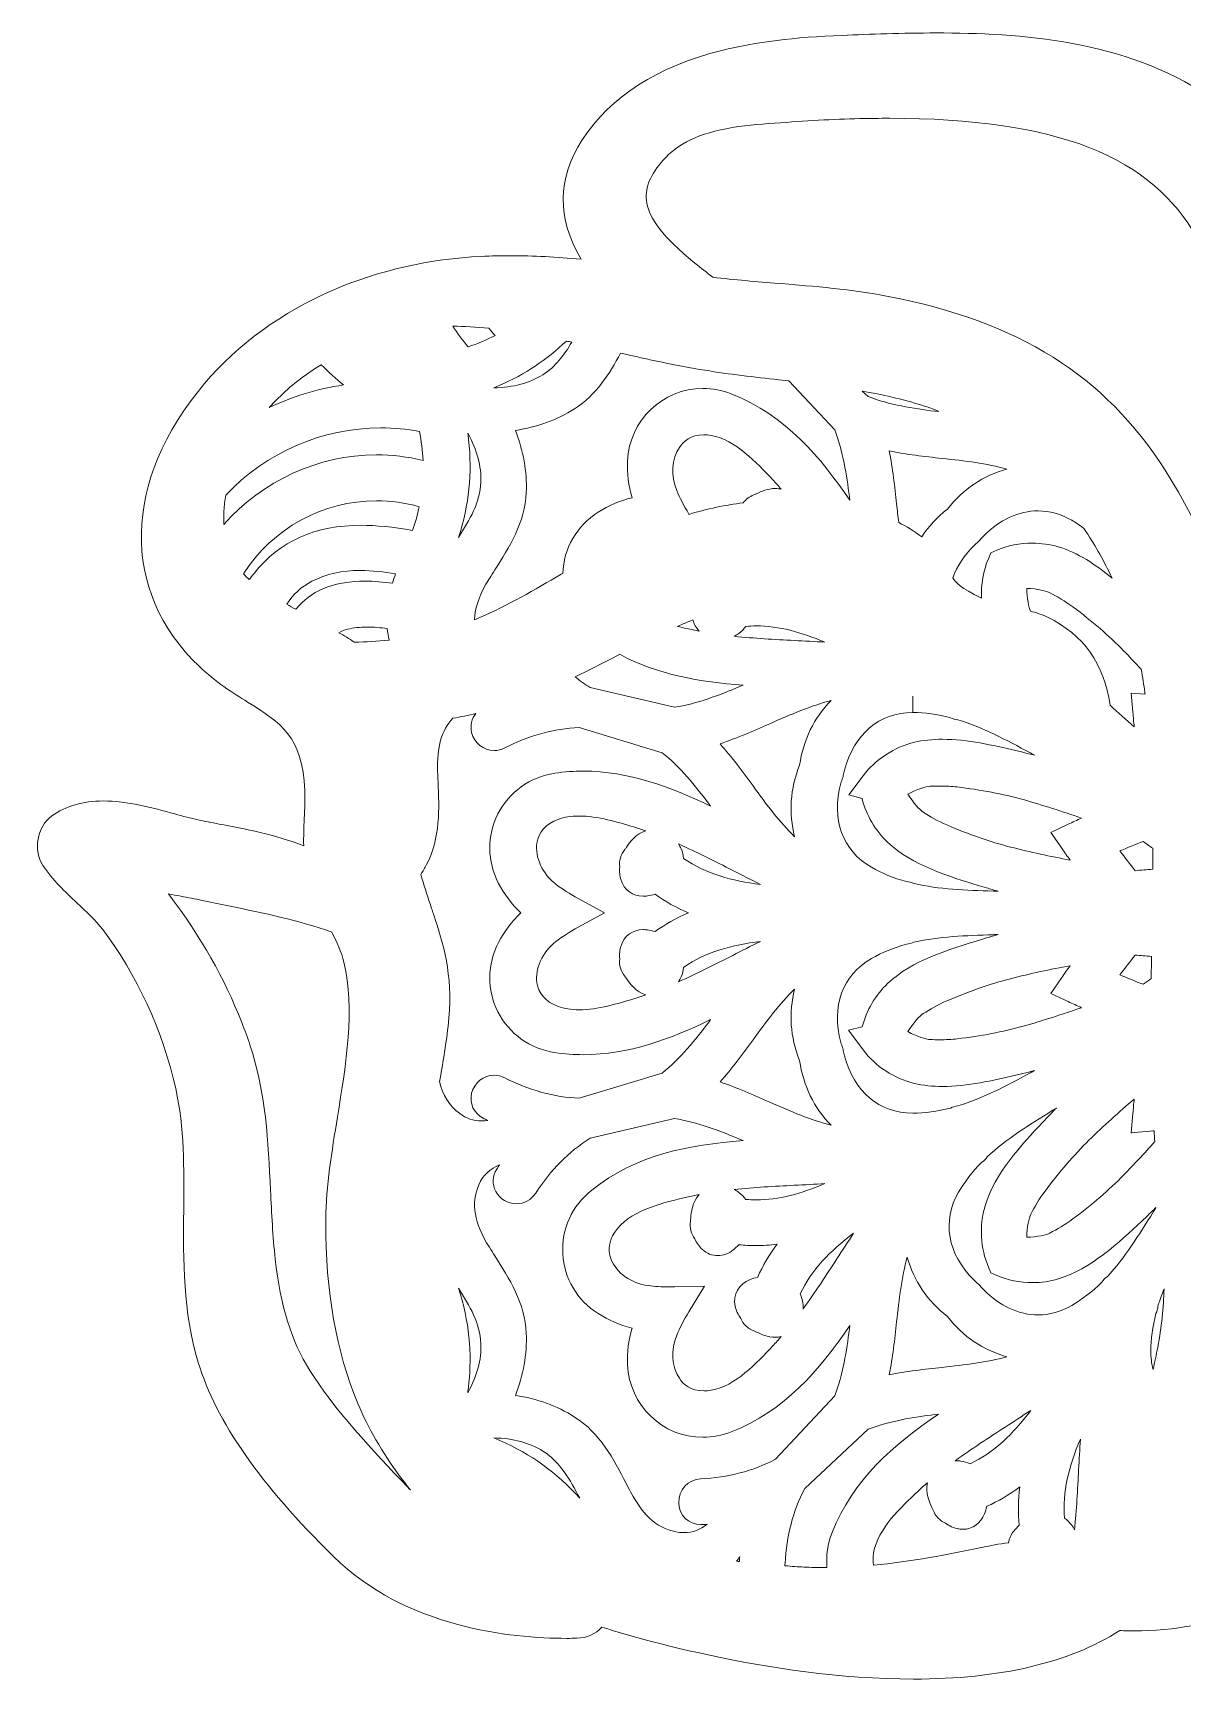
# Model space of a CAD drawing. Extents: x 28 to 2067, y -2033 to -35.
# Drawn here: x 874.2 to 1085.6, y -771.5 to -468.5 of the extents above; entities that cross this region are included whole.
import ezdxf

# ---------------------------------------------------------------- set-up
doc = ezdxf.new("R2010")
doc.units = 0
doc.header["$MEASUREMENT"] = 0
doc.layers.add('Layer 1', color=7, linetype='Continuous', lineweight=0)

msp = doc.modelspace()

# ---------------------------------------------------------------- linework, layer by layer
at = {"layer": 'Layer 1'}
for points, knots in [([(1036.21, -771.45), (1009.27, -771.45), (982.23, -762.98), (978.86, -761.89), (977.7, -763.15), (976.07, -763.91), (974.26, -763.94), (973.66, -763.95), (973.04, -763.96), (972.42, -763.96), (962.1, -763.96), (942.8, -762), (929.47, -748.91), (916.01, -735.7), (907.87, -724.02), (904.59, -713.21), (901.74, -703.87), (901.82, -694.38), (901.9, -685.2), (901.97, -677.41), (902.04, -670.06), (900.45, -662.81), (898.16, -652.46), (893.14, -641.52), (887.02, -633.55), (885.63, -631.75), (884, -630.23), (882.27, -628.62), (880.09, -626.6), (877.84, -624.5), (876.01, -621.74), (874.16, -619.06), (874.93, -614.61), (877.62, -612.63), (880.19, -610.79), (883.37, -609.87), (887.09, -609.87), (891.54, -609.87), (896.17, -611.13), (900.25, -612.25), (901.79, -612.67), (903.24, -613.07), (904.55, -613.36), (905.68, -613.61), (907, -613.85), (908.43, -614.12), (913.02, -614.98), (918.85, -616.08), (923.98, -618.14), (923.94, -616.42), (924.02, -614.73), (924.09, -613.07), (924.17, -611.29), (924.25, -609.6), (924.19, -607.93), (923.8, -598.02), (919.77, -595.5), (913.67, -591.68), (910.9, -589.95), (907.77, -587.98), (904.73, -585.09), (890.21, -571.29), (890.61, -550.87), (905.75, -533.08), (911.9, -525.79), (919.9, -519.98), (929.5, -515.82), (937.84, -512.24), (947.22, -510.12), (956.66, -509.67), (958.48, -509.59), (960.32, -509.54), (962.15, -509.54), (966.27, -509.54), (970.41, -509.75), (975.03, -510.19), (970.56, -502.66), (970.63, -495.29), (975.25, -488.21), (980.43, -480.27), (989.07, -474.74), (1000.93, -471.77), (1007.2, -470.21), (1014.25, -469.33), (1023.12, -468.99), (1028.06, -468.79), (1034.21, -468.55), (1040.33, -468.55), (1055.66, -468.55), (1075.2, -469.87), (1090.44, -480.17), (1097.99, -485.27), (1104.09, -492.28), (1108.61, -501.04), (1113.2, -499.68), (1117.73, -498.97), (1121.83, -498.97), (1135.5, -498.97), (1143.79, -506.42), (1144.96, -519.54), (1147.65, -519.35), (1150.62, -518.77), (1153.51, -518.2), (1157.16, -517.48), (1160.93, -516.74), (1164.37, -516.74), (1164.58, -516.74), (1164.78, -516.74), (1164.98, -516.75), (1173.45, -516.9), (1180.54, -518.79), (1186.63, -522.52), (1196.39, -528.37), (1206.25, -539.66), (1201.88, -552.18), (1200.18, -557.03), (1198.06, -560.83), (1196.2, -564.19), (1192.59, -570.71), (1189.73, -575.86), (1190.2, -586.43), (1190.2, -586.43), (1190.26, -587.64), (1190.26, -587.64), (1190.61, -594.78), (1190.94, -601.52), (1187.96, -609.11), (1186.61, -612.58), (1184.92, -616.2), (1182.86, -620.07), (1185.3, -619.74), (1187.74, -619.57), (1190.16, -619.57), (1190.7, -619.57), (1191.24, -619.58), (1191.77, -619.6), (1194.72, -619.65), (1197.66, -620.03), (1200.46, -620.71), (1202.35, -621.18), (1203.85, -622.53), (1204.57, -624.43), (1205.32, -626.4), (1205.08, -628.65), (1203.95, -630.3), (1201.48, -633.97), (1198.37, -636.19), (1195.36, -638.34), (1193.55, -639.63), (1191.84, -640.85), (1190.25, -642.39), (1182.22, -650.08), (1179.56, -661.18), (1177.13, -673.82), (1174.99, -684.93), (1169.62, -705.53), (1157.78, -718.8), (1153.33, -723.77), (1148.66, -726.58), (1143.26, -729.83), (1143.26, -729.83), (1142.62, -730.21), (1142.62, -730.21), (1137.52, -733.27), (1133.26, -736.91), (1128.76, -740.76), (1125.87, -743.23), (1122.88, -745.78), (1119.65, -748.17), (1107.8, -756.93), (1091, -762.59), (1076.84, -762.59), (1075.93, -762.59), (1075.02, -762.56), (1074.14, -762.52), (1064.88, -768.45), (1052.13, -771.45), (1036.21, -771.45)], [0, 0, 0, 0, 1, 1, 1, 2, 2, 2, 3, 3, 3, 4, 4, 4, 5, 5, 5, 6, 6, 6, 7, 7, 7, 8, 8, 8, 9, 9, 9, 10, 10, 10, 11, 11, 11, 12, 12, 12, 13, 13, 13, 14, 14, 14, 15, 15, 15, 16, 16, 16, 17, 17, 17, 18, 18, 18, 19, 19, 19, 20, 20, 20, 21, 21, 21, 22, 22, 22, 23, 23, 23, 24, 24, 24, 25, 25, 25, 26, 26, 26, 27, 27, 27, 28, 28, 28, 29, 29, 29, 30, 30, 30, 31, 31, 31, 32, 32, 32, 33, 33, 33, 34, 34, 34, 35, 35, 35, 36, 36, 36, 37, 37, 37, 38, 38, 38, 39, 39, 39, 40, 40, 40, 41, 41, 41, 42, 42, 42, 43, 43, 43, 44, 44, 44, 45, 45, 45, 46, 46, 46, 47, 47, 47, 48, 48, 48, 49, 49, 49, 50, 50, 50, 51, 51, 51, 52, 52, 52, 53, 53, 53, 54, 54, 54, 55, 55, 55, 56, 56, 56, 57, 57, 57, 58, 58, 58, 59, 59, 59, 59]), ([(999.25, -513.49), (1003.27, -513.99), (1007.38, -514.32), (1011.35, -514.64), (1017.96, -515.18), (1024.79, -515.73), (1031.56, -517.04), (1055.63, -521.69), (1071.34, -531.55), (1082.49, -549.02), (1096.35, -570.69), (1098.43, -591.33), (1099.58, -614.13), (1099.69, -615.98), (1099.74, -617.88), (1099.79, -619.72), (1100.13, -629.05), (1100.2, -638.5), (1100.27, -647.64), (1100.3, -651.85), (1100.33, -656.07), (1100.38, -660.3), (1100.45, -665.72), (1101.12, -671.35), (1101.77, -676.79), (1102.66, -684.18), (1103.57, -691.83), (1103.07, -699.44), (1102.62, -706.2), (1101.62, -712.5), (1100.04, -718.45), (1103.26, -715.02), (1106.63, -711.22), (1110.5, -706.63), (1120.98, -694.19), (1132.43, -679.38), (1137.85, -663.87), (1141.49, -653.46), (1140.22, -643.41), (1133.71, -631.39), (1131.15, -630.14), (1129.66, -627.66), (1129.75, -624.76), (1126.85, -620.3), (1123.52, -615.82), (1120.29, -611.47), (1120.29, -611.47), (1118.57, -609.16), (1118.57, -609.16), (1116.06, -605.73), (1113.4, -602.06), (1110.97, -598.41), (1106.03, -590.95), (1102.88, -584.62), (1101.03, -578.49), (1098.03, -568.51), (1097.29, -557.29), (1096.57, -546.44), (1096.57, -546.44), (1096.44, -544.48), (1096.44, -544.48), (1096.07, -539.29), (1095.65, -533.77), (1094.93, -528.5), (1092.78, -512.81), (1088.08, -497.23), (1068.34, -489.56), (1059.24, -486.04), (1046.93, -484.25), (1031.75, -484.25), (1030.87, -484.25), (1029.99, -484.26), (1029.11, -484.27), (1024.23, -484.31), (1019.08, -484.54), (1013.79, -484.93), (1013.79, -484.93), (1012.78, -485), (1012.78, -485), (1009.91, -485.19), (1006.93, -485.38), (1004, -485.79), (997.69, -486.68), (993.43, -488.49), (990.59, -491.48), (988.11, -494.08), (986.94, -496.48), (987.02, -498.82), (987.11, -501.64), (988.97, -504.63), (992.86, -508.21), (994.82, -510.05), (997.07, -511.8), (999.25, -513.49)], [0, 0, 0, 0, 1, 1, 1, 2, 2, 2, 3, 3, 3, 4, 4, 4, 5, 5, 5, 6, 6, 6, 7, 7, 7, 8, 8, 8, 9, 9, 9, 10, 10, 10, 11, 11, 11, 12, 12, 12, 13, 13, 13, 14, 14, 14, 15, 15, 15, 16, 16, 16, 17, 17, 17, 18, 18, 18, 19, 19, 19, 20, 20, 20, 21, 21, 21, 22, 22, 22, 23, 23, 23, 24, 24, 24, 25, 25, 25, 26, 26, 26, 27, 27, 27, 28, 28, 28, 29, 29, 29, 30, 30, 30, 31, 31, 31, 31]), ([(951.42, -522.52), (952.29, -523.84), (953.24, -525.1), (954.26, -526.32), (955.99, -525.73), (957.65, -525.02), (959.22, -524.21), (958.82, -523.78), (958.43, -523.34), (958.05, -522.9), (955.67, -522.66), (953.49, -522.53), (951.42, -522.52)], [0, 0, 0, 0, 1, 1, 1, 2, 2, 2, 3, 3, 3, 4, 4, 4, 4]), ([(972.32, -525.26), (968.69, -528.7), (964.68, -531.37), (960.1, -533.38), (959.73, -533.55), (959.35, -533.7), (958.97, -533.86), (962.58, -533.78), (965.53, -532.98), (968, -531.43), (970.34, -529.96), (971.92, -527.84), (973.3, -525.46), (972.97, -525.39), (972.64, -525.32), (972.32, -525.26)], [0, 0, 0, 0, 1, 1, 1, 2, 2, 2, 3, 3, 3, 4, 4, 4, 5, 5, 5, 5]), ([(927.22, -529.59), (926.4, -530.1), (925.58, -530.65), (924.75, -531.22), (922.15, -533.01), (919.74, -535.14), (917.64, -537.5), (921.95, -535.43), (926.55, -534.02), (931.31, -533.32), (929.91, -532.18), (928.55, -530.94), (927.22, -529.59)], [0, 0, 0, 0, 1, 1, 1, 2, 2, 2, 3, 3, 3, 4, 4, 4, 4]), ([(962.93, -541.68), (964.42, -545.44), (965.08, -549.21), (964.94, -553.11), (964.73, -558.62), (961.77, -563.26), (959.16, -567.35), (958.82, -567.88), (958.48, -568.41), (958.15, -568.94), (956.34, -571.83), (955.46, -574.24), (955.42, -576.53), (960.6, -574.42), (965.6, -571.52), (970.45, -568.69), (970.86, -568.45), (971.26, -568.22), (971.66, -567.99), (971.82, -563.44), (974.19, -559.26), (978.16, -556.74), (980.07, -555.52), (982.13, -554.64), (984.4, -554.08), (983.75, -551.83), (983.48, -549.6), (983.58, -547.34), (983.9, -539.84), (989.99, -533.96), (997.45, -533.96), (999.22, -533.96), (1000.98, -534.3), (1002.67, -534.96), (1012.71, -538.89), (1019.24, -546.84), (1024.47, -554.53), (1024.46, -554.47), (1024.39, -553.84), (1024.39, -553.84), (1023.91, -549.96), (1023.22, -545.49), (1021.69, -541.58), (1021.69, -541.58), (1013.27, -532.59), (1013.27, -532.59), (1013.27, -532.59), (1011.39, -532.38), (1011.39, -532.38), (1006.94, -531.87), (1002.33, -531.35), (997.79, -530.62), (992.51, -529.77), (987.32, -528.62), (982.28, -527.47), (980.26, -531.26), (977.83, -535.2), (973.83, -537.71), (970.53, -539.78), (966.93, -541.09), (962.93, -541.68)], [0, 0, 0, 0, 1, 1, 1, 2, 2, 2, 3, 3, 3, 4, 4, 4, 5, 5, 5, 6, 6, 6, 7, 7, 7, 8, 8, 8, 9, 9, 9, 10, 10, 10, 11, 11, 11, 12, 12, 12, 13, 13, 13, 14, 14, 14, 15, 15, 15, 16, 16, 16, 17, 17, 17, 18, 18, 18, 19, 19, 19, 20, 20, 20, 20]), ([(1027.82, -535.44), (1031.73, -536.98), (1036.2, -537.67), (1040.09, -538.15), (1040.09, -538.15), (1040.78, -538.23), (1040.78, -538.23), (1040.67, -538.15), (1040.56, -538.08), (1040.45, -538), (1039.44, -537.62), (1038.57, -537.32), (1037.74, -537.06), (1034.08, -535.92), (1030.39, -535.09), (1026.75, -534.44), (1026.75, -534.44), (1027.82, -535.44), (1027.82, -535.44)], [0, 0, 0, 0, 1, 1, 1, 2, 2, 2, 3, 3, 3, 4, 4, 4, 5, 5, 5, 6, 6, 6, 6]), ([(909.63, -553.6), (909.46, -554.58), (909.36, -555.52), (909.3, -556.46), (909.25, -557.35), (909.25, -558.19), (909.29, -559), (916.4, -550.97), (926.65, -546.19), (937.33, -546.19), (940.22, -546.19), (943.1, -546.53), (945.94, -547.2), (945.86, -545.44), (945.64, -543.65), (945.29, -541.86), (942.92, -541.43), (940.54, -541.22), (938.17, -541.22), (927.39, -541.22), (917.04, -545.72), (909.63, -553.6)], [0, 0, 0, 0, 1, 1, 1, 2, 2, 2, 3, 3, 3, 4, 4, 4, 5, 5, 5, 6, 6, 6, 7, 7, 7, 7]), ([(954.18, -542.18), (954.23, -542.59), (954.28, -542.99), (954.33, -543.39), (955.01, -549.58), (954.43, -555.31), (952.46, -561.42), (954.54, -558.12), (956.45, -554.98), (956.59, -551.2), (956.69, -548.33), (955.9, -545.35), (954.18, -542.18)], [0, 0, 0, 0, 1, 1, 1, 2, 2, 2, 3, 3, 3, 4, 4, 4, 4]), ([(997.6, -542.5), (995.18, -542.5), (993.83, -543.77), (993.11, -544.83), (991.71, -546.92), (991.52, -550.03), (992.63, -552.74), (993.19, -554.1), (993.92, -555.52), (994.88, -557.09), (994.88, -557.09), (994.91, -557.13), (994.91, -557.13), (998.3, -556.1), (1001.57, -555.41), (1004.87, -555.02), (1005.35, -554.38), (1006.02, -553.86), (1006.82, -553.55), (1006.96, -553.49), (1007.13, -553.41), (1007.3, -553.33), (1008.17, -552.93), (1009.36, -552.38), (1010.74, -552.38), (1011.12, -552.38), (1011.5, -552.43), (1011.86, -552.51), (1011.34, -551.91), (1010.82, -551.33), (1010.3, -550.78), (1007.37, -547.65), (1003.37, -543.37), (998.97, -542.62), (998.5, -542.54), (998.04, -542.5), (997.6, -542.5)], [0, 0, 0, 0, 1, 1, 1, 2, 2, 2, 3, 3, 3, 4, 4, 4, 5, 5, 5, 6, 6, 6, 7, 7, 7, 8, 8, 8, 9, 9, 9, 10, 10, 10, 11, 11, 11, 12, 12, 12, 12]), ([(1033.47, -558.65), (1034.93, -559.35), (1036.3, -560.2), (1037.7, -561.27), (1038.95, -559.37), (1040.53, -557.68), (1042.43, -556.18), (1045.34, -552.48), (1049.05, -549.99), (1053.37, -548.81), (1049.71, -547.74), (1045.65, -547.3), (1041.46, -546.84), (1038.23, -546.49), (1034.93, -546.13), (1031.71, -545.46), (1032.37, -548.69), (1032.73, -551.99), (1033.08, -555.22), (1033.21, -556.35), (1033.33, -557.51), (1033.47, -558.65)], [0, 0, 0, 0, 1, 1, 1, 2, 2, 2, 3, 3, 3, 4, 4, 4, 5, 5, 5, 6, 6, 6, 7, 7, 7, 7]), ([(912.88, -568.08), (913.22, -568.44), (913.58, -568.79), (913.98, -569.14), (914.25, -568.75), (914.54, -568.36), (914.84, -567.99), (919.63, -562.04), (926.08, -559.15), (934.57, -559.15), (937.35, -559.15), (940.41, -559.46), (944.03, -560.11), (944.53, -558.65), (944.94, -557.18), (945.25, -555.72), (942.65, -555), (940.01, -554.64), (937.38, -554.64), (927.49, -554.64), (918.28, -559.74), (912.88, -568.08)], [0, 0, 0, 0, 1, 1, 1, 2, 2, 2, 3, 3, 3, 4, 4, 4, 5, 5, 5, 6, 6, 6, 7, 7, 7, 7]), ([(1043.45, -568.79), (1043.86, -569.66), (1044.8, -570.66), (1048.7, -572.56), (1048.59, -570.05), (1049.02, -567.51), (1049.98, -565.3), (1049.98, -565.3), (1050.45, -564.21), (1050.45, -564.21), (1050.45, -564.21), (1051.54, -563.74), (1051.54, -563.74), (1053.52, -562.89), (1055.77, -562.44), (1058.06, -562.44), (1059.71, -562.44), (1061.31, -562.66), (1062.82, -563.11), (1066.41, -564.18), (1069.73, -566.39), (1072.72, -568.85), (1071.33, -565.87), (1069.72, -563.01), (1067.91, -560.29), (1067.77, -560.08), (1067.62, -559.87), (1067.47, -559.66), (1066.71, -559.1), (1066, -558.63), (1065.3, -558.22), (1063.31, -557.07), (1061.23, -556.49), (1059.11, -556.49), (1055.61, -556.49), (1052.06, -558.12), (1049.12, -561.09), (1048.88, -561.33), (1048.65, -561.58), (1048.43, -561.84), (1048.43, -561.84), (1048.27, -562.03), (1048.27, -562.03), (1048.27, -562.03), (1048.09, -562.19), (1048.09, -562.19), (1047.83, -562.41), (1047.57, -562.63), (1047.33, -562.88), (1045.53, -564.66), (1044.21, -566.68), (1043.45, -568.79)], [0, 0, 0, 0, 1, 1, 1, 2, 2, 2, 3, 3, 3, 4, 4, 4, 5, 5, 5, 6, 6, 6, 7, 7, 7, 8, 8, 8, 9, 9, 9, 10, 10, 10, 11, 11, 11, 12, 12, 12, 13, 13, 13, 14, 14, 14, 15, 15, 15, 16, 16, 16, 17, 17, 17, 17]), ([(920.89, -573.69), (921.43, -573.99), (921.98, -574.3), (922.54, -574.6), (922.73, -574.37), (922.93, -574.14), (923.13, -573.92), (925.97, -570.9), (929.92, -569.43), (935.21, -569.43), (936.95, -569.43), (938.69, -569.59), (940.33, -569.81), (940.5, -569.22), (940.69, -568.64), (940.89, -568.07), (938.74, -567.71), (936.56, -567.46), (934.42, -567.46), (931.05, -567.46), (928.13, -568.11), (925.5, -569.44), (923.55, -570.43), (921.99, -571.88), (920.89, -573.69)], [0, 0, 0, 0, 1, 1, 1, 2, 2, 2, 3, 3, 3, 4, 4, 4, 5, 5, 5, 6, 6, 6, 7, 7, 7, 8, 8, 8, 8]), ([(1072.35, -592.27), (1073.84, -593.63), (1075.35, -594.96), (1076.8, -596.21), (1076.71, -595.32), (1076.63, -594.44), (1076.56, -593.56), (1076.56, -593.56), (1076.25, -590.01), (1076.25, -590.01), (1076.25, -590.01), (1078.79, -590.23), (1078.79, -590.23), (1078.77, -590.11), (1078.76, -590), (1078.75, -589.88), (1078.58, -588.52), (1078.36, -587.1), (1078.09, -585.65), (1076.89, -584.34), (1075.85, -583.24), (1074.86, -582.23), (1072.15, -579.46), (1069.09, -576.82), (1065.51, -574.14), (1064.09, -573.09), (1062.58, -572.24), (1061.29, -571.55), (1060.72, -571.25), (1058.99, -570.8), (1057.02, -570.78), (1057.05, -572.54), (1057.41, -574.25), (1057.75, -574.96), (1058.72, -575.2), (1059.8, -575.55), (1060.85, -576.06), (1067.53, -579.32), (1071.3, -584.63), (1072.35, -592.27)], [0, 0, 0, 0, 1, 1, 1, 2, 2, 2, 3, 3, 3, 4, 4, 4, 5, 5, 5, 6, 6, 6, 7, 7, 7, 8, 8, 8, 9, 9, 9, 10, 10, 10, 11, 11, 11, 12, 12, 12, 13, 13, 13, 13]), ([(933.36, -580.63), (935.39, -580.63), (937.52, -580.51), (939.72, -580.27), (939.55, -579.58), (939.43, -578.88), (939.36, -578.16), (938.14, -577.99), (936.88, -577.87), (935.65, -577.87), (934.34, -577.87), (933.16, -578), (932.03, -578.28), (931.5, -578.4), (930.98, -578.62), (930.48, -578.92), (931.44, -579.46), (932.37, -580.02), (933.27, -580.63), (933.3, -580.63), (933.33, -580.63), (933.36, -580.63)], [0, 0, 0, 0, 1, 1, 1, 2, 2, 2, 3, 3, 3, 4, 4, 4, 5, 5, 5, 6, 6, 6, 7, 7, 7, 7]), ([(992.76, -577.75), (993.33, -577.89), (993.91, -578.02), (994.49, -578.16), (995.24, -578.33), (996, -578.49), (996.76, -578.64), (996.18, -578.02), (995.82, -577.28), (995.6, -576.56), (994.63, -576.94), (993.68, -577.34), (992.76, -577.75)], [0, 0, 0, 0, 1, 1, 1, 2, 2, 2, 3, 3, 3, 4, 4, 4, 4]), ([(1003.2, -579.57), (1006.88, -579.96), (1010.61, -580.16), (1014.26, -580.34), (1016.13, -580.44), (1018.01, -580.54), (1019.9, -580.66), (1015.62, -578.83), (1011.4, -577.66), (1007.23, -577.66), (1006.59, -577.66), (1005.96, -577.69), (1005.33, -577.75), (1004.99, -578.23), (1004.57, -578.66), (1004.08, -579.03), (1003.8, -579.24), (1003.51, -579.42), (1003.2, -579.57)], [0, 0, 0, 0, 1, 1, 1, 2, 2, 2, 3, 3, 3, 4, 4, 4, 5, 5, 5, 6, 6, 6, 6]), ([(992.21, -592.62), (996.37, -591.99), (1000.59, -590.36), (1004.19, -588.83), (1004.19, -588.83), (1004.83, -588.56), (1004.83, -588.56), (996.93, -587.96), (989.13, -586.68), (982.15, -582.89), (982.15, -582.89), (980.9, -583.52), (980.9, -583.52), (978.63, -584.69), (976.3, -585.88), (973.94, -587.04), (974.82, -587.75), (975.73, -588.4), (976.67, -588.99), (976.67, -588.99), (992.21, -592.62), (992.21, -592.62)], [0, 0, 0, 0, 1, 1, 1, 2, 2, 2, 3, 3, 3, 4, 4, 4, 5, 5, 5, 6, 6, 6, 7, 7, 7, 7]), ([(1036.29, -625.07), (1040.92, -626.13), (1045.77, -626.29), (1050.89, -626.46), (1051.19, -626.47), (1051.49, -626.48), (1051.79, -626.49), (1051.07, -626.29), (1050.35, -626.08), (1049.63, -625.86), (1049.63, -625.86), (1048.34, -625.47), (1048.34, -625.47), (1042.82, -623.81), (1035.95, -621.74), (1031.43, -617.47), (1029.19, -615.35), (1027.51, -612.45), (1026.74, -609.45), (1026.74, -609.45), (1024.31, -608.77), (1024.31, -608.77), (1024.31, -608.77), (1026.91, -605.26), (1026.91, -605.26), (1029.13, -602.27), (1032.67, -599.96), (1036.36, -599.08), (1037.92, -598.71), (1039.66, -598.52), (1041.52, -598.52), (1046.13, -598.52), (1050.85, -599.63), (1055, -600.61), (1055, -600.61), (1056.32, -600.92), (1056.32, -600.92), (1057.03, -601.09), (1057.76, -601.27), (1058.5, -601.46), (1058.24, -601.32), (1057.98, -601.18), (1057.71, -601.04), (1053.19, -598.62), (1048.91, -596.33), (1044.36, -594.93), (1043.88, -594.89), (1043.43, -594.76), (1043, -594.56), (1040.57, -593.92), (1038.3, -593.61), (1036.06, -593.61), (1036.06, -593.61), (1036.04, -590.61), (1036.04, -590.61), (1036.04, -590.61), (1036.04, -593.61), (1036.04, -593.61), (1029.92, -593.61), (1025.23, -597.56), (1023.48, -604.18), (1023.39, -604.51), (1023.33, -604.84), (1023.27, -605.18), (1023.27, -605.18), (1023.22, -605.42), (1023.22, -605.42), (1023.22, -605.42), (1023.14, -605.65), (1023.14, -605.65), (1023.03, -605.97), (1022.92, -606.29), (1022.83, -606.62), (1021.03, -613.24), (1023.12, -619.01), (1028.44, -622.07), (1030.38, -623.18), (1032.5, -624.05), (1034.91, -624.71), (1035.38, -624.74), (1035.84, -624.86), (1036.29, -625.07)], [0, 0, 0, 0, 1, 1, 1, 2, 2, 2, 3, 3, 3, 4, 4, 4, 5, 5, 5, 6, 6, 6, 7, 7, 7, 8, 8, 8, 9, 9, 9, 10, 10, 10, 11, 11, 11, 12, 12, 12, 13, 13, 13, 14, 14, 14, 15, 15, 15, 16, 16, 16, 17, 17, 17, 18, 18, 18, 19, 19, 19, 20, 20, 20, 21, 21, 21, 22, 22, 22, 23, 23, 23, 24, 24, 24, 25, 25, 25, 26, 26, 26, 27, 27, 27, 27]), ([(1000.59, -599.36), (1002.78, -601.81), (1004.74, -604.49), (1006.66, -607.11), (1009.15, -610.51), (1011.57, -613.81), (1014.32, -616.45), (1013.19, -612.11), (1013.49, -607.65), (1015.24, -603.28), (1015.91, -598.62), (1017.88, -594.6), (1021.03, -591.41), (1017.34, -592.32), (1013.61, -593.96), (1009.73, -595.67), (1006.75, -596.98), (1003.71, -598.32), (1000.59, -599.36)], [0, 0, 0, 0, 1, 1, 1, 2, 2, 2, 3, 3, 3, 4, 4, 4, 5, 5, 5, 6, 6, 6, 6]), ([(948.99, -661.49), (949.55, -664), (950.73, -665.89), (952.7, -667.4), (953.85, -668.28), (955.2, -668.73), (956.74, -668.73), (957.1, -668.73), (957.47, -668.7), (957.84, -668.65), (957.56, -668.52), (957.29, -668.38), (957.01, -668.24), (955.29, -667.36), (954.44, -665.51), (954.89, -663.65), (955.36, -661.73), (957.1, -660.34), (959.03, -660.34), (959.7, -660.34), (960.36, -660.5), (960.98, -660.82), (965.46, -663.12), (970.07, -664.39), (974.69, -664.57), (974.69, -664.57), (989.97, -659.94), (989.97, -659.94), (993.26, -657.32), (996.09, -653.79), (998.44, -650.67), (998.44, -650.67), (998.86, -650.11), (998.86, -650.11), (991.45, -653.68), (983.76, -656.56), (975.47, -656.56), (973.7, -656.56), (971.93, -656.42), (970.2, -656.16), (965.61, -655.47), (961.79, -652.73), (959.72, -648.66), (957.67, -644.63), (957.72, -639.97), (959.85, -635.89), (960.9, -633.89), (962.25, -632.1), (963.94, -630.47), (962.25, -628.84), (960.9, -627.05), (959.85, -625.04), (957.72, -620.96), (957.67, -616.31), (959.72, -612.27), (961.79, -608.2), (965.61, -605.47), (970.2, -604.78), (971.93, -604.51), (973.7, -604.38), (975.47, -604.38), (983.76, -604.38), (991.45, -607.26), (998.86, -610.82), (998.86, -610.82), (998.44, -610.27), (998.44, -610.27), (996.09, -607.14), (993.26, -603.62), (989.97, -601), (989.97, -601), (974.69, -596.37), (974.69, -596.37), (970.07, -596.55), (965.46, -597.81), (960.98, -600.12), (960.36, -600.44), (959.7, -600.6), (959.03, -600.6), (957.1, -600.6), (955.36, -599.2), (954.89, -597.29), (954.58, -596), (954.89, -594.73), (955.68, -593.77), (954.28, -594.1), (952.86, -594.4), (951.45, -594.66), (949.32, -596.91), (948.47, -599.9), (948.63, -604.47), (948.65, -605.09), (948.68, -605.72), (948.7, -606.36), (948.92, -611.21), (949.17, -616.7), (946.59, -621.58), (946.27, -622.18), (945.92, -622.78), (945.53, -623.39), (946.07, -625.31), (946.66, -627.09), (947.24, -628.83), (947.24, -628.83), (947.51, -629.65), (947.51, -629.65), (947.73, -630.3), (947.97, -631), (948.2, -631.7), (950.01, -637.26), (951.55, -642.92), (950.55, -651.38), (950.12, -654.99), (949.53, -658.49), (948.99, -661.49)], [0, 0, 0, 0, 1, 1, 1, 2, 2, 2, 3, 3, 3, 4, 4, 4, 5, 5, 5, 6, 6, 6, 7, 7, 7, 8, 8, 8, 9, 9, 9, 10, 10, 10, 11, 11, 11, 12, 12, 12, 13, 13, 13, 14, 14, 14, 15, 15, 15, 16, 16, 16, 17, 17, 17, 18, 18, 18, 19, 19, 19, 20, 20, 20, 21, 21, 21, 22, 22, 22, 23, 23, 23, 24, 24, 24, 25, 25, 25, 26, 26, 26, 27, 27, 27, 28, 28, 28, 29, 29, 29, 30, 30, 30, 31, 31, 31, 32, 32, 32, 33, 33, 33, 34, 34, 34, 35, 35, 35, 36, 36, 36, 37, 37, 37, 38, 38, 38, 38]), ([(1035.17, -608.62), (1036.12, -610.2), (1037.35, -611.54), (1037.97, -611.93), (1039.22, -612.7), (1040.71, -613.59), (1042.33, -614.29), (1046.44, -616.05), (1050.26, -617.38), (1054.01, -618.35), (1057.7, -619.3), (1061.4, -620.08), (1065.02, -620.76), (1064.5, -620.03), (1063.98, -619.31), (1063.48, -618.58), (1063.48, -618.58), (1061.44, -615.66), (1061.44, -615.66), (1061.44, -615.66), (1064.67, -614.15), (1064.67, -614.15), (1065.47, -613.77), (1066.28, -613.4), (1067.09, -613.03), (1063.62, -611.81), (1060.02, -610.64), (1056.35, -609.62), (1052.61, -608.58), (1048.64, -607.82), (1044.2, -607.29), (1043.24, -607.18), (1042.19, -607.12), (1040.99, -607.12), (1040.41, -607.12), (1039.83, -607.14), (1039.25, -607.16), (1038.52, -607.18), (1036.78, -607.72), (1035.17, -608.62)], [0, 0, 0, 0, 1, 1, 1, 2, 2, 2, 3, 3, 3, 4, 4, 4, 5, 5, 5, 6, 6, 6, 7, 7, 7, 8, 8, 8, 9, 9, 9, 10, 10, 10, 11, 11, 11, 12, 12, 12, 13, 13, 13, 13]), ([(974.65, -612.64), (973.2, -612.64), (971.94, -612.85), (970.82, -613.26), (968.57, -614.09), (967.21, -615.6), (966.9, -617.61), (966.5, -620.22), (967.91, -623.27), (970.39, -625.2), (971.55, -626.09), (972.9, -626.95), (974.51, -627.83), (974.51, -627.83), (979.36, -630.47), (979.36, -630.47), (979.36, -630.47), (974.51, -633.1), (974.51, -633.1), (972.9, -633.98), (971.55, -634.85), (970.39, -635.74), (967.91, -637.67), (966.5, -640.71), (966.9, -643.33), (967.21, -645.34), (968.57, -646.84), (970.82, -647.68), (971.94, -648.09), (973.2, -648.29), (974.65, -648.29), (978.07, -648.29), (981.91, -647.13), (984.71, -646.28), (985.45, -646.05), (986.19, -645.81), (986.92, -645.56), (985.13, -645.03), (984.03, -643.48), (983.39, -642.57), (983.28, -642.41), (983.18, -642.26), (983.08, -642.14), (982.34, -641.2), (982.01, -640.05), (982.13, -638.94), (982.05, -638.08), (982.13, -637.26), (982.37, -636.5), (982.94, -634.7), (984.54, -633.54), (986.43, -633.54), (986.7, -633.54), (986.97, -633.56), (987.23, -633.61), (987.65, -633.68), (988.13, -633.78), (988.63, -633.92), (990.48, -632.57), (992.52, -631.42), (994.76, -630.47), (992.52, -629.52), (990.48, -628.37), (988.63, -627.02), (988.13, -627.16), (987.65, -627.26), (987.23, -627.33), (986.97, -627.38), (986.7, -627.4), (986.43, -627.4), (984.54, -627.4), (982.94, -626.24), (982.37, -624.44), (982.13, -623.68), (982.05, -622.86), (982.13, -622), (982, -620.88), (982.34, -619.74), (983.08, -618.8), (983.18, -618.68), (983.28, -618.53), (983.39, -618.37), (984.03, -617.46), (985.13, -615.91), (986.92, -615.38), (986.19, -615.13), (985.45, -614.88), (984.71, -614.66), (981.91, -613.81), (978.07, -612.64), (974.65, -612.64)], [0, 0, 0, 0, 1, 1, 1, 2, 2, 2, 3, 3, 3, 4, 4, 4, 5, 5, 5, 6, 6, 6, 7, 7, 7, 8, 8, 8, 9, 9, 9, 10, 10, 10, 11, 11, 11, 12, 12, 12, 13, 13, 13, 14, 14, 14, 15, 15, 15, 16, 16, 16, 17, 17, 17, 18, 18, 18, 19, 19, 19, 20, 20, 20, 21, 21, 21, 22, 22, 22, 23, 23, 23, 24, 24, 24, 25, 25, 25, 26, 26, 26, 27, 27, 27, 28, 28, 28, 29, 29, 29, 30, 30, 30, 30]), ([(993.89, -620.44), (997.92, -623.28), (1002.9, -624.61), (1008.01, -625.22), (1006.29, -624.37), (1004.6, -623.51), (1002.92, -622.65), (999.66, -620.99), (996.34, -619.29), (992.95, -617.79), (993.14, -618.08), (993.31, -618.38), (993.45, -618.7), (993.69, -619.26), (993.84, -619.85), (993.89, -620.44)], [0, 0, 0, 0, 1, 1, 1, 2, 2, 2, 3, 3, 3, 4, 4, 4, 5, 5, 5, 5]), ([(1074.18, -619.07), (1075.1, -620.3), (1076.04, -621.52), (1076.99, -622.71), (1078.04, -622.61), (1079.11, -622.52), (1080.2, -622.45), (1080.21, -621.15), (1080.22, -619.86), (1080.22, -618.57), (1079.6, -618.15), (1079.01, -617.74), (1078.43, -617.32), (1077.01, -617.89), (1075.6, -618.47), (1074.18, -619.07)], [0, 0, 0, 0, 1, 1, 1, 2, 2, 2, 3, 3, 3, 4, 4, 4, 5, 5, 5, 5]), ([(899.13, -626.98), (905.15, -634.99), (909.41, -642.51), (912.58, -650.64), (913.14, -652.06), (913.64, -653.41), (914.1, -654.77), (917.02, -663.44), (917.46, -672.64), (917.88, -681.53), (918.08, -685.7), (918.28, -690.02), (918.75, -694.14), (919.72, -702.82), (921.68, -709.15), (925.1, -714.67), (929.47, -721.64), (936.69, -729.46), (943.18, -736.19), (943.33, -736.35), (943.48, -736.5), (943.64, -736.66), (943, -735.86), (942.37, -735.06), (941.76, -734.24), (938.41, -729.72), (935.78, -725.17), (933.93, -720.73), (929.94, -711.09), (928.01, -700.17), (928.04, -687.34), (928.04, -687.34), (928.04, -686.83), (928.04, -686.83), (928.12, -680.75), (929.17, -674.29), (930.19, -668.04), (931.79, -658.25), (933.45, -648.12), (931.4, -639.56), (930.94, -637.68), (930.06, -635.82), (929.14, -634.01), (923.04, -631.83), (916.76, -630.54), (910.13, -629.18), (908.52, -628.85), (906.91, -628.52), (905.31, -628.17), (904.02, -627.88), (902.72, -627.65), (901.35, -627.39), (900.61, -627.26), (899.87, -627.13), (899.13, -626.98)], [0, 0, 0, 0, 1, 1, 1, 2, 2, 2, 3, 3, 3, 4, 4, 4, 5, 5, 5, 6, 6, 6, 7, 7, 7, 8, 8, 8, 9, 9, 9, 10, 10, 10, 11, 11, 11, 12, 12, 12, 13, 13, 13, 14, 14, 14, 15, 15, 15, 16, 16, 16, 17, 17, 17, 18, 18, 18, 18]), ([(993.89, -640.5), (993.84, -641.09), (993.69, -641.67), (993.45, -642.23), (993.31, -642.56), (993.14, -642.86), (992.95, -643.15), (996.34, -641.64), (999.66, -639.95), (1002.92, -638.29), (1004.6, -637.43), (1006.29, -636.57), (1008.01, -635.72), (1002.9, -636.32), (997.92, -637.66), (993.89, -640.5)], [0, 0, 0, 0, 1, 1, 1, 2, 2, 2, 3, 3, 3, 4, 4, 4, 5, 5, 5, 5]), ([(1034.92, -636.23), (1032.5, -636.89), (1030.38, -637.76), (1028.44, -638.87), (1023.12, -641.93), (1021.03, -647.7), (1022.83, -654.32), (1022.92, -654.65), (1023.03, -654.97), (1023.14, -655.29), (1023.14, -655.29), (1023.22, -655.52), (1023.22, -655.52), (1023.22, -655.52), (1023.27, -655.76), (1023.27, -655.76), (1023.33, -656.09), (1023.39, -656.43), (1023.48, -656.76), (1025.23, -663.38), (1029.92, -667.33), (1036.04, -667.33), (1038.3, -667.32), (1040.57, -667.01), (1042.99, -666.38), (1043.41, -666.18), (1043.87, -666.05), (1044.36, -666), (1048.91, -664.61), (1053.19, -662.32), (1057.71, -659.9), (1057.97, -659.76), (1058.23, -659.62), (1058.49, -659.48), (1057.77, -659.67), (1057.04, -659.85), (1056.32, -660.02), (1056.32, -660.02), (1055, -660.32), (1055, -660.32), (1050.85, -661.3), (1046.13, -662.41), (1041.52, -662.41), (1039.66, -662.41), (1037.92, -662.23), (1036.36, -661.85), (1032.67, -660.97), (1029.13, -658.66), (1026.91, -655.68), (1026.91, -655.68), (1024.21, -652.06), (1024.21, -652.06), (1024.21, -652.06), (1026.75, -651.43), (1026.75, -651.43), (1027.54, -648.44), (1029.21, -645.57), (1031.43, -643.46), (1035.95, -639.2), (1042.82, -637.13), (1048.35, -635.47), (1048.35, -635.47), (1049.63, -635.08), (1049.63, -635.08), (1050.35, -634.86), (1051.07, -634.65), (1051.79, -634.45), (1051.49, -634.46), (1051.19, -634.47), (1050.89, -634.48), (1045.77, -634.65), (1040.92, -634.8), (1036.28, -635.87), (1035.85, -636.07), (1035.39, -636.19), (1034.92, -636.23)], [0, 0, 0, 0, 1, 1, 1, 2, 2, 2, 3, 3, 3, 4, 4, 4, 5, 5, 5, 6, 6, 6, 7, 7, 7, 8, 8, 8, 9, 9, 9, 10, 10, 10, 11, 11, 11, 12, 12, 12, 13, 13, 13, 14, 14, 14, 15, 15, 15, 16, 16, 16, 17, 17, 17, 18, 18, 18, 19, 19, 19, 20, 20, 20, 21, 21, 21, 22, 22, 22, 23, 23, 23, 24, 24, 24, 25, 25, 25, 25]), ([(1074.18, -641.86), (1075.6, -642.47), (1077.02, -643.05), (1078.43, -643.61), (1078.91, -643.27), (1079.41, -642.92), (1079.93, -642.56), (1079.95, -641.2), (1079.97, -639.84), (1079.98, -638.48), (1078.96, -638.41), (1077.97, -638.32), (1076.99, -638.23), (1076.04, -639.42), (1075.1, -640.64), (1074.18, -641.86)], [0, 0, 0, 0, 1, 1, 1, 2, 2, 2, 3, 3, 3, 4, 4, 4, 5, 5, 5, 5]), ([(1035.17, -652.32), (1036.78, -653.22), (1038.52, -653.76), (1039.25, -653.78), (1039.83, -653.8), (1040.41, -653.81), (1040.98, -653.81), (1042.18, -653.81), (1043.24, -653.76), (1044.2, -653.64), (1048.64, -653.12), (1052.61, -652.36), (1056.35, -651.32), (1060.02, -650.3), (1063.62, -649.13), (1067.09, -647.91), (1066.28, -647.54), (1065.47, -647.16), (1064.67, -646.79), (1064.67, -646.79), (1061.45, -645.28), (1061.45, -645.28), (1061.45, -645.28), (1063.48, -642.36), (1063.48, -642.36), (1063.98, -641.63), (1064.5, -640.91), (1065.02, -640.18), (1061.4, -640.86), (1057.7, -641.64), (1054.01, -642.59), (1050.26, -643.56), (1046.44, -644.89), (1042.33, -646.65), (1040.71, -647.35), (1039.22, -648.23), (1037.97, -649.01), (1037.35, -649.39), (1036.12, -650.73), (1035.17, -652.32)], [0, 0, 0, 0, 1, 1, 1, 2, 2, 2, 3, 3, 3, 4, 4, 4, 5, 5, 5, 6, 6, 6, 7, 7, 7, 8, 8, 8, 9, 9, 9, 10, 10, 10, 11, 11, 11, 12, 12, 12, 13, 13, 13, 13]), ([(1000.59, -661.58), (1003.72, -662.62), (1006.75, -663.96), (1009.73, -665.27), (1013.61, -666.97), (1017.34, -668.62), (1021.03, -669.53), (1017.88, -666.34), (1015.91, -662.32), (1015.24, -657.66), (1013.49, -653.29), (1013.19, -648.82), (1014.32, -644.49), (1011.57, -647.13), (1009.15, -650.43), (1006.66, -653.83), (1004.74, -656.45), (1002.78, -659.12), (1000.59, -661.58)], [0, 0, 0, 0, 1, 1, 1, 2, 2, 2, 3, 3, 3, 4, 4, 4, 5, 5, 5, 6, 6, 6, 6]), ([(1048.76, -676.35), (1046.99, -678.13), (1045.59, -679.94), (1044.47, -681.88), (1041.39, -687.19), (1042.46, -693.24), (1047.33, -698.06), (1047.57, -698.3), (1047.83, -698.53), (1048.08, -698.75), (1048.08, -698.75), (1048.27, -698.91), (1048.27, -698.91), (1048.27, -698.91), (1048.43, -699.1), (1048.43, -699.1), (1048.65, -699.35), (1048.88, -699.61), (1049.12, -699.85), (1052.06, -702.82), (1055.61, -704.45), (1059.11, -704.45), (1061.23, -704.45), (1063.31, -703.87), (1065.3, -702.71), (1067.23, -701.59), (1069.04, -700.19), (1070.82, -698.43), (1071.09, -698.04), (1071.42, -697.7), (1071.82, -697.42), (1075.07, -693.93), (1077.63, -689.8), (1080.34, -685.44), (1080.5, -685.19), (1080.66, -684.94), (1080.81, -684.69), (1080.26, -685.23), (1079.72, -685.75), (1079.18, -686.26), (1079.18, -686.26), (1078.2, -687.18), (1078.2, -687.18), (1074, -691.13), (1068.77, -696.05), (1062.82, -697.82), (1061.31, -698.27), (1059.71, -698.5), (1058.06, -698.5), (1055.77, -698.5), (1053.52, -698.05), (1051.54, -697.2), (1051.54, -697.2), (1050.45, -696.73), (1050.45, -696.73), (1050.45, -696.73), (1049.98, -695.64), (1049.98, -695.64), (1048.5, -692.22), (1048.27, -688), (1049.36, -684.36), (1051.13, -678.41), (1056.05, -673.18), (1060, -668.98), (1060, -668.98), (1060.93, -668), (1060.93, -668), (1061.44, -667.45), (1061.95, -666.91), (1062.48, -666.38), (1062.22, -666.54), (1061.97, -666.7), (1061.72, -666.85), (1057.36, -669.56), (1053.24, -672.12), (1049.76, -675.36), (1049.48, -675.75), (1049.15, -676.08), (1048.76, -676.35)], [0, 0, 0, 0, 1, 1, 1, 2, 2, 2, 3, 3, 3, 4, 4, 4, 5, 5, 5, 6, 6, 6, 7, 7, 7, 8, 8, 8, 9, 9, 9, 10, 10, 10, 11, 11, 11, 12, 12, 12, 13, 13, 13, 14, 14, 14, 15, 15, 15, 16, 16, 16, 17, 17, 17, 18, 18, 18, 19, 19, 19, 20, 20, 20, 21, 21, 21, 22, 22, 22, 23, 23, 23, 24, 24, 24, 25, 25, 25, 26, 26, 26, 26]), ([(1076.8, -664.72), (1074.01, -667.12), (1071.19, -669.65), (1068.47, -672.32), (1065.71, -675.03), (1063.06, -678.09), (1060.39, -681.67), (1059.33, -683.09), (1058.48, -684.6), (1057.79, -685.89), (1057.45, -686.54), (1057.05, -688.32), (1057.02, -690.16), (1058.99, -690.13), (1060.72, -689.69), (1061.29, -689.39), (1062.58, -688.7), (1064.09, -687.85), (1065.51, -686.79), (1069.09, -684.12), (1072.15, -681.48), (1074.86, -678.71), (1076.69, -676.85), (1078.57, -674.81), (1080.59, -672.52), (1080.59, -672.52), (1080.59, -672.51), (1080.59, -672.51), (1080.54, -671.86), (1080.5, -671.21), (1080.46, -670.57), (1080.24, -670.59), (1076.25, -670.93), (1076.25, -670.93), (1076.25, -670.93), (1076.56, -667.38), (1076.56, -667.38), (1076.63, -666.5), (1076.71, -665.61), (1076.8, -664.72)], [0, 0, 0, 0, 1, 1, 1, 2, 2, 2, 3, 3, 3, 4, 4, 4, 5, 5, 5, 6, 6, 6, 7, 7, 7, 8, 8, 8, 9, 9, 9, 10, 10, 10, 11, 11, 11, 12, 12, 12, 13, 13, 13, 13]), ([(962.93, -719.26), (966.93, -719.84), (970.53, -721.16), (973.83, -723.23), (978.5, -726.16), (981.03, -731.05), (983.27, -735.35), (983.56, -735.92), (983.85, -736.48), (984.14, -737.03), (986.64, -741.73), (989.33, -743.95), (993.14, -744.46), (993.42, -744.5), (993.71, -744.51), (993.99, -744.51), (995.57, -744.51), (997, -743.91), (998.2, -742.97), (997.9, -742.99), (997.6, -743.01), (997.29, -743.03), (997.29, -743.03), (997.08, -743.03), (997.08, -743.03), (994.8, -743.03), (993.05, -741.3), (992.99, -739), (992.93, -736.65), (994.7, -734.73), (997.01, -734.62), (1002.05, -734.37), (1006.68, -733.16), (1010.77, -731.01), (1010.77, -731.01), (1021.69, -719.36), (1021.69, -719.36), (1023.22, -715.45), (1023.91, -710.98), (1024.39, -707.09), (1024.39, -707.09), (1024.47, -706.41), (1024.47, -706.41), (1018.87, -714.62), (1012.41, -722.16), (1002.67, -725.98), (1000.98, -726.64), (999.22, -726.97), (997.45, -726.97), (989.99, -726.97), (983.9, -721.1), (983.58, -713.59), (983.48, -711.34), (983.75, -709.11), (984.4, -706.86), (982.13, -706.29), (980.07, -705.41), (978.16, -704.2), (974.27, -701.73), (971.9, -697.72), (971.66, -693.21), (971.41, -688.65), (973.35, -684.37), (976.98, -681.48), (985.15, -674.95), (994.91, -673.12), (1004.83, -672.38), (1004.83, -672.38), (1004.19, -672.11), (1004.19, -672.11), (1000.59, -670.58), (996.37, -668.95), (992.21, -668.32), (992.21, -668.32), (976.67, -671.95), (976.67, -671.95), (972.76, -674.42), (969.4, -677.81), (966.67, -682.05), (965.88, -683.27), (964.56, -683.99), (963.14, -683.99), (961.57, -683.99), (960.08, -683.12), (959.34, -681.76), (958.62, -680.45), (958.69, -678.9), (959.52, -677.61), (959.69, -677.35), (959.86, -677.09), (960.03, -676.84), (958.4, -677.5), (956.96, -678.67), (956.21, -680.49), (954.75, -684.04), (955.32, -687.48), (958.15, -692), (958.48, -692.52), (958.82, -693.06), (959.16, -693.59), (961.77, -697.68), (964.73, -702.31), (964.94, -707.83), (965.08, -711.73), (964.42, -715.5), (962.93, -719.26)], [0, 0, 0, 0, 1, 1, 1, 2, 2, 2, 3, 3, 3, 4, 4, 4, 5, 5, 5, 6, 6, 6, 7, 7, 7, 8, 8, 8, 9, 9, 9, 10, 10, 10, 11, 11, 11, 12, 12, 12, 13, 13, 13, 14, 14, 14, 15, 15, 15, 16, 16, 16, 17, 17, 17, 18, 18, 18, 19, 19, 19, 20, 20, 20, 21, 21, 21, 22, 22, 22, 23, 23, 23, 24, 24, 24, 25, 25, 25, 26, 26, 26, 27, 27, 27, 28, 28, 28, 29, 29, 29, 30, 30, 30, 31, 31, 31, 32, 32, 32, 33, 33, 33, 34, 34, 34, 35, 35, 35, 35]), ([(1005.33, -683.19), (1005.96, -683.25), (1006.59, -683.28), (1007.23, -683.28), (1011.4, -683.28), (1015.62, -682.11), (1019.9, -680.27), (1018.01, -680.4), (1016.13, -680.5), (1014.26, -680.59), (1010.61, -680.78), (1006.88, -680.98), (1003.2, -681.37), (1003.5, -681.52), (1003.8, -681.7), (1004.08, -681.91), (1004.57, -682.28), (1004.99, -682.71), (1005.33, -683.19)], [0, 0, 0, 0, 1, 1, 1, 2, 2, 2, 3, 3, 3, 4, 4, 4, 5, 5, 5, 6, 6, 6, 6]), ([(994.88, -703.85), (993.92, -705.42), (993.19, -706.84), (992.63, -708.19), (991.52, -710.91), (991.71, -714.02), (993.11, -716.11), (993.82, -717.17), (995.18, -718.44), (997.6, -718.44), (998.04, -718.44), (998.5, -718.4), (998.97, -718.32), (1003.37, -717.56), (1007.37, -713.29), (1010.3, -710.16), (1010.83, -709.59), (1011.35, -709.01), (1011.86, -708.42), (1011.5, -708.51), (1011.12, -708.55), (1010.74, -708.55), (1009.36, -708.55), (1008.17, -708.01), (1007.3, -707.61), (1007.13, -707.53), (1006.97, -707.45), (1006.82, -707.39), (1005.7, -706.95), (1004.84, -706.12), (1004.39, -705.09), (1003.9, -704.39), (1003.55, -703.63), (1003.39, -702.86), (1002.91, -700.72), (1004.05, -698.7), (1006.15, -697.93), (1006.55, -697.78), (1007.01, -697.62), (1007.52, -697.49), (1008.44, -695.4), (1009.63, -693.39), (1011.09, -691.45), (1009.78, -691.61), (1008.49, -691.69), (1007.21, -691.69), (1006.16, -691.69), (1005.11, -691.63), (1004.07, -691.52), (1003.7, -691.9), (1003.34, -692.22), (1003.01, -692.49), (1002.2, -693.16), (1001.2, -693.54), (1000.2, -693.54), (999.16, -693.54), (998.14, -693.14), (997.35, -692.41), (996.77, -691.89), (996.29, -691.21), (995.93, -690.43), (995.26, -689.52), (994.97, -688.36), (995.15, -687.18), (995.17, -687.02), (995.19, -686.84), (995.2, -686.65), (995.3, -685.6), (995.48, -683.66), (996.77, -682.3), (996, -682.44), (995.24, -682.6), (994.49, -682.78), (990.32, -683.75), (984.61, -685.08), (981.76, -688.51), (980.23, -690.36), (979.81, -692.34), (980.55, -694.24), (981.51, -696.7), (984.24, -698.64), (987.36, -699.06), (988.54, -699.22), (989.79, -699.3), (991.2, -699.3), (991.55, -699.3), (991.9, -699.29), (992.25, -699.29), (992.25, -699.29), (997.76, -699.15), (997.76, -699.15), (997.76, -699.15), (994.88, -703.85), (994.88, -703.85)], [0, 0, 0, 0, 1, 1, 1, 2, 2, 2, 3, 3, 3, 4, 4, 4, 5, 5, 5, 6, 6, 6, 7, 7, 7, 8, 8, 8, 9, 9, 9, 10, 10, 10, 11, 11, 11, 12, 12, 12, 13, 13, 13, 14, 14, 14, 15, 15, 15, 16, 16, 16, 17, 17, 17, 18, 18, 18, 19, 19, 19, 20, 20, 20, 21, 21, 21, 22, 22, 22, 23, 23, 23, 24, 24, 24, 25, 25, 25, 26, 26, 26, 27, 27, 27, 28, 28, 28, 29, 29, 29, 30, 30, 30, 31, 31, 31, 31]), ([(1015.36, -700.56), (1015.61, -701.1), (1015.77, -701.68), (1015.85, -702.29), (1015.89, -702.64), (1015.9, -702.99), (1015.87, -703.33), (1018.06, -700.33), (1020.09, -697.2), (1022.08, -694.14), (1023.09, -692.57), (1024.12, -690.99), (1025.17, -689.42), (1020.85, -692.65), (1017.36, -696.24), (1015.36, -700.56)], [0, 0, 0, 0, 1, 1, 1, 2, 2, 2, 3, 3, 3, 4, 4, 4, 5, 5, 5, 5]), ([(1035.05, -693.81), (1033.99, -697.47), (1033.54, -701.53), (1033.08, -705.72), (1032.73, -708.95), (1032.37, -712.25), (1031.71, -715.47), (1034.93, -714.81), (1038.23, -714.45), (1041.46, -714.1), (1045.65, -713.64), (1049.71, -713.19), (1053.37, -712.13), (1049.05, -710.95), (1045.34, -708.45), (1042.43, -704.75), (1038.73, -701.84), (1036.23, -698.13), (1035.05, -693.81)], [0, 0, 0, 0, 1, 1, 1, 2, 2, 2, 3, 3, 3, 4, 4, 4, 5, 5, 5, 6, 6, 6, 6]), ([(952.46, -699.52), (954.43, -705.63), (955.01, -711.36), (954.33, -717.55), (954.28, -717.96), (954.23, -718.37), (954.17, -718.78), (955.92, -715.61), (956.7, -712.67), (956.59, -709.74), (956.45, -705.96), (954.54, -702.82), (952.46, -699.52)], [0, 0, 0, 0, 1, 1, 1, 2, 2, 2, 3, 3, 3, 4, 4, 4, 4]), ([(1080.8, -704.18), (1080.17, -706.61), (1079.85, -708.88), (1079.85, -711.12), (1079.85, -712.29), (1079.99, -713.42), (1080.27, -714.48), (1080.58, -713.16), (1080.86, -711.8), (1081.13, -710.4), (1081.84, -706.64), (1082.18, -703.07), (1082.29, -699.67), (1081.88, -700.71), (1081.5, -701.76), (1081.18, -702.82), (1081.13, -703.3), (1081.01, -703.75), (1080.8, -704.18)], [0, 0, 0, 0, 1, 1, 1, 2, 2, 2, 3, 3, 3, 4, 4, 4, 5, 5, 5, 6, 6, 6, 6]), ([(1012.52, -750.6), (1013.77, -750.71), (1014.95, -750.8), (1016.04, -750.85), (1017.31, -750.91), (1018.62, -750.94), (1019.93, -750.94), (1020.05, -750.94), (1020.16, -750.94), (1020.27, -750.94), (1020.08, -748.78), (1020.39, -746.59), (1021.2, -744.51), (1025.02, -734.77), (1032.56, -728.31), (1040.77, -722.71), (1040.77, -722.71), (1040.09, -722.79), (1040.09, -722.79), (1036.2, -723.27), (1031.73, -723.96), (1027.82, -725.49), (1027.82, -725.49), (1016.17, -736.41), (1016.17, -736.41), (1014.02, -740.5), (1012.81, -745.13), (1012.56, -750.17), (1012.55, -750.31), (1012.54, -750.46), (1012.52, -750.6)], [0, 0, 0, 0, 1, 1, 1, 2, 2, 2, 3, 3, 3, 4, 4, 4, 5, 5, 5, 6, 6, 6, 7, 7, 7, 8, 8, 8, 9, 9, 9, 10, 10, 10, 10]), ([(1044.21, -731.29), (1044.43, -731.29), (1044.66, -731.31), (1044.89, -731.33), (1045.5, -731.41), (1046.08, -731.57), (1046.62, -731.82), (1050.94, -729.82), (1054.53, -726.33), (1057.76, -722.01), (1056.19, -723.06), (1054.61, -724.09), (1053.04, -725.1), (1049.98, -727.09), (1046.85, -729.12), (1043.85, -731.3), (1043.97, -731.3), (1044.09, -731.29), (1044.21, -731.29)], [0, 0, 0, 0, 1, 1, 1, 2, 2, 2, 3, 3, 3, 4, 4, 4, 5, 5, 5, 6, 6, 6, 6]), ([(958.97, -727.08), (959.35, -727.23), (959.73, -727.39), (960.1, -727.56), (965.81, -730.06), (970.48, -733.43), (974.79, -738.19), (972.97, -734.74), (971.2, -731.52), (968, -729.5), (965.53, -727.96), (962.57, -727.16), (958.97, -727.08)], [0, 0, 0, 0, 1, 1, 1, 2, 2, 2, 3, 3, 3, 4, 4, 4, 4]), ([(1063.99, -741.85), (1064.47, -742.19), (1064.9, -742.61), (1065.27, -743.1), (1065.48, -743.38), (1065.66, -743.67), (1065.81, -743.98), (1066.2, -740.31), (1066.39, -736.57), (1066.58, -732.93), (1066.68, -731.07), (1066.78, -729.19), (1066.9, -727.31), (1064.78, -732.26), (1063.56, -737.11), (1063.99, -741.85)], [0, 0, 0, 0, 1, 1, 1, 2, 2, 2, 3, 3, 3, 4, 4, 4, 5, 5, 5, 5]), ([(1038.75, -735.33), (1038.16, -735.84), (1037.58, -736.35), (1037.02, -736.88), (1033.89, -739.81), (1029.62, -743.81), (1028.86, -748.21), (1028.72, -749.04), (1028.7, -749.81), (1028.81, -750.52), (1035.75, -749.86), (1042.6, -748.53), (1049, -747.17), (1050.25, -746.91), (1051.86, -746.6), (1053.68, -746.37), (1053.8, -745.6), (1054.13, -744.84), (1054.69, -744.17), (1054.96, -743.84), (1055.28, -743.48), (1055.66, -743.11), (1055.41, -740.84), (1055.44, -738.5), (1055.73, -736.08), (1053.79, -737.55), (1051.78, -738.74), (1049.69, -739.66), (1049.56, -740.17), (1049.4, -740.63), (1049.25, -741.03), (1048.61, -742.77), (1047.05, -743.9), (1045.26, -743.9), (1044.95, -743.9), (1044.63, -743.86), (1044.32, -743.79), (1043.55, -743.63), (1042.79, -743.28), (1042.09, -742.79), (1041.06, -742.34), (1040.23, -741.48), (1039.79, -740.36), (1039.73, -740.22), (1039.65, -740.05), (1039.57, -739.88), (1039.13, -738.92), (1038.32, -737.15), (1038.75, -735.33)], [0, 0, 0, 0, 1, 1, 1, 2, 2, 2, 3, 3, 3, 4, 4, 4, 5, 5, 5, 6, 6, 6, 7, 7, 7, 8, 8, 8, 9, 9, 9, 10, 10, 10, 11, 11, 11, 12, 12, 12, 13, 13, 13, 14, 14, 14, 15, 15, 15, 16, 16, 16, 16]), ([(1004.16, -749.82), (1004.17, -749.53), (1004.19, -749.25), (1004.21, -748.96), (1004, -749.22), (1003.82, -749.5), (1003.65, -749.78), (1003.82, -749.79), (1003.99, -749.81), (1004.16, -749.82)], [0, 0, 0, 0, 1, 1, 1, 2, 2, 2, 3, 3, 3, 3])]:
    msp.add_open_spline(points, degree=3, knots=knots, dxfattribs=at)

doc.saveas('drawing.dxf')
